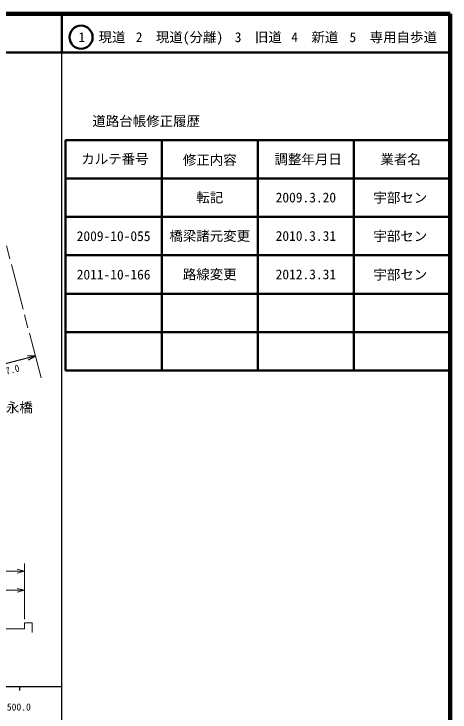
# Model space of a CAD drawing. Units: millimetres, scale not verified, with parts at other scales. Extents: x 40000 to 680000, y 20000 to 380000.
# Drawn here: x 566580 to 680000, y 198357 to 380000 of the extents above; entities that cross this region are included whole.
import ezdxf
from ezdxf.enums import TextEntityAlignment as Align

# ---------------------------------------------------------------- set-up
doc = ezdxf.new("R2010")
doc.units = ezdxf.units.MM
doc.header["$LTSCALE"] = 1000
doc.linetypes.add('CHAIN', pattern=[18.5, 12, -1.5, 3.5, -1.5])
for name, color, linetype, lineweight in [('M-BGD', 7, 'Continuous', 25), ('M-BMK', 2, 'CHAIN', 13), ('M-STR-HTXT', 7, 'Continuous', 13), ('M-TTL', 2, 'Continuous', 140), ('M-TTL-BAND', 7, 'Continuous', 25), ('M-TTL-FRAM', 2, 'Continuous', 50), ('M-TTL-LINE', 7, 'Continuous', 50)]:
    doc.layers.add(name, color=color, linetype=linetype, lineweight=lineweight)
doc.layers.add('M-TTL-TXT', color=7, linetype='Continuous')
doc.styles.add('@ＭＳ ゴシック', font='')
doc.styles.add('ＭＳ ゴシック', font='')
doc.styles.get('@ＭＳ ゴシック').set_extended_font_data('@MS Gothic')
doc.styles.get('ＭＳ ゴシック').set_extended_font_data('MS Gothic')

msp = doc.modelspace()

# ---------------------------------------------------------------- linework, layer by layer
at = {"layer": 'M-BGD'}
for p, q in [((572136, 290993), (555632, 286727)), ((572136, 290993), (570136, 291011)), ((570395, 290009), (572136, 290993))]:
    msp.add_line(p, q, dxfattribs=at)
at = {"layer": 'M-BMK'}
msp.add_line((573626, 285303), (558389, 343479), dxfattribs=at)
at = {"layer": 'M-STR-HTXT'}
for p, q in [((569315, 222528), (569315, 237028)), ((569315, 235028), (514315, 235028)), ((567384, 235546), (569315, 235028)), ((569315, 235028), (567384, 234511)), ((569315, 230028), (551815, 230028)), ((567384, 230546), (569315, 230028)), ((569315, 230028), (567384, 229511)), ((569315, 220028), (552815, 220028)), ((569315, 220028), (569315, 221528)), ((571315, 221528), (569315, 221528)), ((571315, 221528), (571315, 219028))]:
    msp.add_line(p, q, dxfattribs=at)
at = {"layer": 'M-TTL'}
for p, q in [((680000, 380000), (40000, 380000)), ((680000, 20000), (680000, 380000))]:
    msp.add_line(p, q, dxfattribs=at)
at = {"layer": 'M-TTL-BAND'}
for p, q in [((579000, 20000), (579000, 370000)), ((40000, 205000), (579000, 205000)), ((568000, 205000), (568000, 204000))]:
    msp.add_line(p, q, dxfattribs=at)
at = {"layer": 'M-TTL-FRAM'}
for p, q in [((580000, 347197), (580000, 287197)), ((580000, 347197), (680000, 347197)), ((580000, 287197), (680000, 287197))]:
    msp.add_line(p, q, dxfattribs=at)
at = {"layer": 'M-TTL-LINE'}
for p, q in [((579000, 380000), (579000, 370000)), ((40000, 370000), (680000, 370000)), ((605000, 347197), (605000, 287197)), ((630000, 347197), (630000, 287197)), ((655000, 347197), (655000, 287197)), ((580000, 337197), (680000, 337197)), ((580000, 327197), (680000, 327197)), ((580000, 317197), (680000, 317197)), ((580000, 307197), (680000, 307197)), ((580000, 297197), (680000, 297197))]:
    msp.add_line(p, q, dxfattribs=at)
msp.add_circle((584031, 373958), 3000, dxfattribs=at)

# ---------------------------------------------------------------- texts
at = {"layer": 'M-BGD', "style": '@ＭＳ ゴシック'}
msp.add_text('L=17.0', height=1833, rotation=14.493, dxfattribs=at).set_placement((564134, 287892), align=Align.TOP_CENTER)
at = {"layer": 'M-STR-HTXT', "style": 'ＭＳ ゴシック'}
msp.add_text('橋名\u3000\u3000\u3000第2号友永橋', height=2566, dxfattribs=at).set_placement((534742, 275544), align=Align.BOTTOM_LEFT)
at = {"layer": 'M-TTL-BAND', "style": 'ＭＳ ゴシック'}
msp.add_text('500.0', height=1833, dxfattribs=at).set_placement((567844, 198195), align=Align.BOTTOM_CENTER)
at = {"layer": 'M-TTL-TXT', "style": 'ＭＳ ゴシック'}
for s, p in [('1\u3000現道', (589448, 373958)), ('2\u3000現道(分離)', (609619, 373958)), ('3\u3000旧道', (630121, 373958)), ('4\u3000新道', (644824, 373958)), ('5\u3000専用自歩道', (665228, 373958)), ('道路台帳修正履歴', (600968, 352113)), ('カルテ番号', (592839, 342277)), ('修正内容', (617509, 342023)), ('調整年月日', (643089, 342197)), ('業者名', (667134, 342197)), ('転記', (617500, 332245)), ('2009.3.20', (642500, 332245)), ('宇部セン', (667077, 332189)), ('2009-10-055', (592500, 322189)), ('橋梁諸元変更', (617500, 322245)), ('2010.3.31', (642500, 322245)), ('宇部セン', (667077, 322189)), ('2011-10-166', (592500, 312189)), ('路線変更', (617500, 312245)), ('2012.3.31', (642500, 312245)), ('宇部セン', (667077, 312189))]:
    msp.add_text(s, height=2566, dxfattribs=at).set_placement(p, align=Align.MIDDLE_CENTER)

doc.saveas('drawing.dxf')
